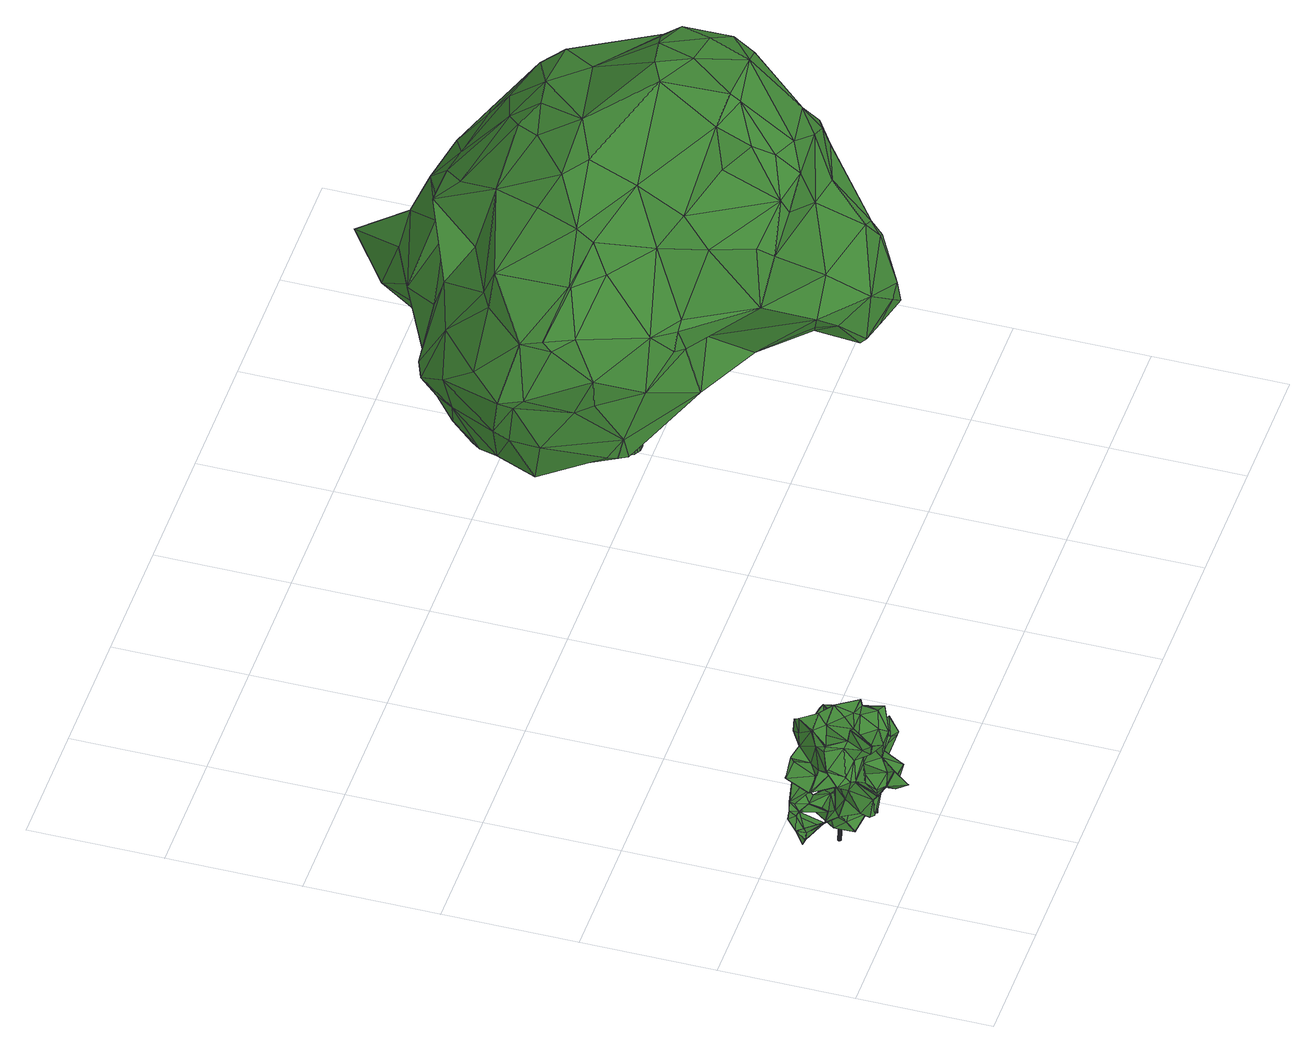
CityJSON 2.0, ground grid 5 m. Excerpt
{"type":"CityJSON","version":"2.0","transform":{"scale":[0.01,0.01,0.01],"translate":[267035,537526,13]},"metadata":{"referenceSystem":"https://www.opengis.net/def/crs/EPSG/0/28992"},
"CityObjects":{
"tree1":{"type":"SolitaryVegetationObject","attributes":{"gtid":530,"crown_width_m":4.25,"crown_median_z":16.87,"crown_r50_m":0.257,"crown_porosity":0.933,"trunk_H_m":3.42,"trunk_DBH_m":0.116,"trunk_radius_m":0.058,"trunk_base_height_m":13.45,"original_gtid":"532"},"geometry":[{"type":"Solid","lod":"3","boundaries":[[[[0,1,2]],[[3,4,5]],[[3,5,6]],[[7,8,9]],[[10,8,7]],[[11,12,13]],[[14,15,16]],[[17,18,19]],[[18,17,20]],[[21,22,23]],[[24,25,26]],[[27,28,29]],[[23,30,31]],[[32,33,34]],[[35,36,37]],[[38,39,35]],[[40,41,42]],[[43,44,7]],[[45,41,40]],[[46,47,48]],[[49,50,51]],[[52,21,23]],[[53,54,55]],[[56,57,58]],[[59,56,60]],[[61,62,63]],[[64,65,66]],[[67,68,69]],[[38,35,37]],[[70,71,72]],[[73,74,75]],[[76,77,78]],[[79,80,81]],[[82,13,12]],[[83,84,85]],[[86,7,87]],[[45,63,65]],[[66,37,64]],[[88,51,50]],[[89,79,81]],[[90,91,92]],[[93,33,94]],[[95,96,97]],[[98,99,90]],[[100,96,31]],[[101,102,103]],[[4,104,105]],[[106,107,108]],[[109,110,111]],[[112,113,114]],[[115,15,116]],[[116,81,80]],[[10,7,117]],[[118,119,120]],[[121,120,119]],[[117,29,10]],[[89,122,79]],[[123,122,89]],[[124,48,88]],[[16,15,115]],[[31,30,125]],[[126,127,128]],[[69,86,129]],[[130,110,131]],[[91,132,12]],[[132,108,12]],[[133,127,134]],[[126,134,127]],[[59,57,56]],[[135,136,137]],[[138,139,140]],[[8,141,142]],[[111,143,109]],[[144,131,110]],[[144,110,109]],[[89,116,15]],[[89,81,116]],[[85,84,145]],[[146,147,42]],[[148,35,149]],[[148,149,51]],[[150,151,152]],[[91,153,123]],[[154,123,153]],[[155,51,88]],[[11,156,91]],[[157,156,11]],[[158,151,133]],[[159,111,130]],[[130,160,159]],[[40,93,27]],[[89,15,14]],[[20,161,162]],[[163,162,161]],[[161,17,19]],[[35,164,149]],[[165,37,66]],[[165,66,166]],[[146,167,147]],[[168,63,62]],[[20,17,161]],[[161,19,163]],[[169,6,170]],[[171,168,172]],[[173,174,175]],[[176,162,163]],[[176,177,162]],[[178,179,126]],[[41,106,180]],[[42,180,106]],[[35,148,36]],[[181,182,63]],[[183,145,184]],[[185,186,187]],[[19,18,69]],[[6,188,3]],[[6,169,188]],[[77,189,16]],[[190,64,37]],[[191,150,105]],[[192,127,193]],[[128,127,192]],[[194,31,96]],[[195,196,197]],[[158,26,25]],[[182,198,61]],[[29,181,63]],[[199,147,200]],[[201,101,202]],[[101,203,202]],[[54,53,58]],[[94,204,205]],[[186,153,206]],[[67,207,208]],[[163,208,207]],[[193,127,133]],[[38,165,98]],[[52,209,58]],[[173,175,115]],[[79,122,210]],[[211,59,129]],[[52,212,209]],[[174,157,11]],[[97,125,139]],[[213,26,154]],[[181,117,182]],[[190,214,64]],[[181,29,117]],[[177,215,162]],[[158,134,216]],[[217,218,32]],[[211,219,57]],[[41,220,42]],[[162,215,5]],[[115,175,16]],[[105,5,4]],[[77,76,48]],[[176,74,170]],[[176,170,6]],[[218,33,32]],[[221,75,74]],[[221,163,75]],[[141,121,119]],[[141,119,118]],[[219,211,222]],[[79,210,80]],[[129,222,211]],[[170,74,194]],[[223,126,179]],[[90,92,224]],[[94,33,218]],[[213,225,24]],[[226,95,97]],[[86,87,9]],[[227,223,47]],[[219,86,9]],[[222,86,219]],[[193,4,3]],[[40,27,29]],[[228,217,229]],[[224,164,39]],[[193,3,192]],[[14,16,189]],[[105,152,20]],[[230,231,198]],[[231,232,198]],[[5,105,162]],[[42,220,146]],[[207,75,163]],[[82,11,13]],[[164,51,149]],[[54,103,111]],[[102,111,103]],[[209,212,58]],[[212,56,58]],[[184,233,44]],[[163,68,208]],[[67,208,68]],[[29,45,40]],[[16,78,77]],[[45,190,36]],[[76,1,234]],[[206,235,236]],[[133,134,158]],[[148,41,36]],[[49,237,50]],[[95,226,169]],[[35,39,164]],[[27,238,28]],[[111,239,143]],[[240,239,111]],[[51,155,148]],[[217,138,229]],[[90,206,91]],[[131,125,55]],[[140,125,131]],[[116,173,115]],[[203,101,103]],[[54,159,55]],[[241,172,187]],[[108,132,242]],[[129,59,67]],[[129,67,69]],[[97,96,100]],[[11,82,88]],[[169,96,95]],[[112,139,138]],[[148,155,82]],[[41,148,82]],[[197,196,243]],[[206,241,186]],[[169,226,188]],[[166,63,168]],[[166,168,171]],[[61,244,185]],[[205,93,94]],[[27,93,205]],[[93,34,33]],[[216,108,242]],[[245,121,246]],[[8,142,219]],[[141,118,142]],[[155,88,82]],[[86,247,7]],[[24,225,248]],[[249,248,225]],[[147,180,42]],[[139,112,97]],[[238,27,250]],[[190,45,251]],[[176,215,177]],[[168,62,172]],[[117,44,252]],[[123,154,242]],[[123,242,253]],[[182,117,252]],[[191,105,104]],[[191,104,150]],[[76,178,1]],[[48,76,197]],[[48,197,243]],[[231,254,244]],[[41,255,220]],[[180,255,41]],[[12,11,91]],[[245,28,238]],[[29,28,245]],[[66,65,166]],[[159,131,55]],[[159,160,131]],[[10,246,8]],[[166,65,63]],[[139,125,140]],[[150,104,133]],[[202,57,219]],[[42,93,40]],[[69,68,19]],[[241,187,186]],[[25,256,257]],[[248,25,24]],[[32,34,42]],[[216,26,158]],[[253,242,258]],[[80,259,116]],[[249,225,213]],[[24,26,213]],[[158,257,151]],[[25,257,158]],[[45,260,41]],[[261,262,263]],[[264,262,261]],[[141,246,121]],[[97,100,125]],[[265,195,76]],[[178,126,128]],[[219,9,8]],[[235,206,90]],[[244,249,185]],[[202,219,142]],[[231,145,266]],[[184,145,231]],[[117,7,44]],[[216,154,26]],[[242,154,216]],[[154,185,213]],[[23,22,30]],[[243,267,48]],[[268,267,243]],[[268,243,32]],[[259,269,116]],[[47,270,48]],[[11,48,270]],[[61,232,271]],[[73,75,272]],[[72,18,152]],[[72,152,70]],[[163,19,68]],[[45,29,63]],[[85,145,183]],[[170,194,169]],[[169,194,96]],[[6,215,176]],[[238,120,245]],[[121,245,120]],[[241,236,165]],[[166,171,165]],[[201,142,120]],[[150,152,105]],[[133,151,150]],[[157,91,156]],[[98,90,224]],[[37,36,190]],[[248,273,25]],[[256,25,273]],[[165,99,98]],[[37,165,38]],[[163,221,176]],[[188,226,135]],[[59,211,57]],[[242,132,258]],[[59,207,67]],[[266,145,274]],[[53,22,21]],[[20,162,105]],[[71,70,275]],[[274,275,70]],[[185,187,61]],[[257,256,266]],[[70,257,266]],[[70,151,257]],[[274,70,266]],[[120,142,118]],[[272,60,56]],[[143,239,218]],[[240,218,239]],[[16,175,78]],[[59,60,207]],[[188,135,3]],[[91,123,132]],[[276,128,192]],[[60,272,75]],[[178,128,276]],[[178,276,1]],[[54,58,203]],[[57,203,58]],[[64,45,65]],[[268,277,267]],[[106,267,277]],[[200,278,264]],[[200,263,278]],[[151,70,152]],[[244,271,232]],[[244,61,271]],[[108,107,82]],[[279,265,136]],[[47,46,227]],[[164,224,92]],[[57,202,203]],[[124,50,237]],[[124,88,50]],[[21,52,58]],[[21,58,53]],[[84,275,274]],[[206,153,91]],[[243,217,32]],[[267,46,48]],[[48,11,88]],[[14,92,157]],[[14,157,89]],[[92,91,157]],[[143,144,109]],[[9,87,7]],[[141,8,246]],[[229,140,131]],[[229,138,140]],[[111,110,130]],[[42,268,32]],[[134,227,216]],[[42,277,268]],[[106,277,42]],[[274,145,84]],[[29,245,246]],[[29,246,10]],[[194,74,52]],[[184,231,230]],[[232,61,198]],[[227,46,106]],[[217,228,218]],[[178,47,179]],[[18,280,69]],[[72,280,18]],[[71,280,72]],[[69,280,86]],[[71,86,280]],[[122,123,253]],[[98,224,39]],[[60,75,207]],[[112,196,281]],[[281,196,195]],[[231,244,232]],[[263,282,283]],[[86,85,183]],[[178,284,47]],[[78,47,284]],[[83,85,71]],[[86,71,85]],[[223,179,47]],[[90,99,235]],[[74,176,221]],[[56,73,272]],[[108,82,12]],[[216,227,106]],[[216,106,108]],[[267,106,46]],[[285,283,147]],[[135,286,3]],[[135,0,286]],[[3,286,192]],[[226,136,135]],[[2,286,0]],[[276,192,286]],[[2,276,286]],[[2,1,276]],[[265,281,195]],[[82,107,41]],[[106,41,107]],[[265,279,281]],[[281,279,287]],[[98,39,38]],[[238,250,120]],[[288,120,250]],[[111,159,54]],[[222,129,86]],[[190,251,214]],[[147,263,200]],[[71,275,83]],[[172,289,171]],[[172,241,289]],[[103,54,203]],[[165,171,289]],[[241,165,289]],[[212,73,56]],[[147,199,180]],[[261,180,199]],[[174,11,270]],[[174,270,78]],[[47,78,270]],[[175,174,78]],[[64,251,45]],[[259,258,269]],[[76,284,178]],[[78,284,76]],[[266,254,231]],[[266,256,254]],[[147,283,282]],[[31,125,100]],[[173,157,174]],[[89,157,132]],[[123,89,132]],[[111,102,240]],[[204,240,102]],[[122,253,210]],[[258,210,253]],[[92,237,49]],[[120,288,204]],[[256,273,254]],[[248,254,273]],[[288,27,205]],[[112,281,113]],[[42,34,93]],[[52,73,212]],[[52,74,73]],[[185,153,186]],[[154,153,185]],[[201,102,101]],[[201,204,102]],[[201,120,204]],[[204,288,205]],[[160,130,131]],[[64,214,251]],[[288,250,27]],[[264,278,262]],[[263,262,278]],[[18,20,152]],[[290,146,263]],[[290,263,285]],[[290,285,146]],[[199,264,261]],[[200,264,199]],[[23,194,52]],[[23,31,194]],[[133,104,193]],[[4,193,104]],[[30,22,125]],[[263,283,285]],[[83,275,84]],[[261,263,146]],[[285,167,146]],[[285,147,167]],[[97,114,279]],[[112,114,97]],[[287,114,113]],[[281,287,113]],[[279,114,287]],[[210,259,80]],[[223,134,126]],[[134,223,227]],[[195,197,76]],[[210,258,259]],[[51,164,49]],[[218,240,94]],[[94,240,204]],[[146,255,261]],[[180,261,255]],[[220,255,146]],[[147,282,263]],[[248,249,254]],[[244,254,249]],[[249,213,185]],[[61,63,182]],[[230,198,182]],[[218,228,143]],[[228,229,144]],[[187,172,62]],[[187,62,61]],[[229,131,144]],[[228,144,143]],[[201,202,142]],[[260,36,41]],[[45,36,260]],[[5,215,6]],[[43,7,247]],[[86,183,247]],[[184,247,183]],[[43,247,184]],[[43,184,44]],[[132,269,258]],[[157,173,269]],[[157,269,132]],[[55,125,22]],[[55,22,53]],[[116,269,173]],[[137,136,291]],[[97,136,226]],[[279,136,97]],[[76,234,291]],[[206,236,241]],[[48,124,189]],[[48,189,77]],[[76,291,265]],[[291,234,1]],[[124,237,189]],[[92,14,189]],[[92,189,237]],[[291,136,265]],[[138,196,112]],[[243,196,217]],[[138,217,196]],[[236,235,99]],[[236,99,165]],[[164,92,49]],[[135,137,0]],[[182,252,292]],[[291,1,137]],[[0,137,1]],[[182,292,230]],[[293,230,292]],[[44,233,252]],[[292,252,233]],[[230,233,184]],[[293,292,233]],[[230,293,233]],[[294,295,296]],[[294,296,297]],[[297,296,298]],[[297,298,299]],[[296,295,300]],[[296,300,298]],[[298,300,301]],[[298,301,299]],[[300,295,302]],[[300,302,301]],[[301,302,303]],[[301,303,299]],[[302,295,304]],[[302,304,303]],[[303,304,305]],[[303,305,299]],[[304,295,306]],[[304,306,305]],[[305,306,307]],[[305,307,299]],[[306,295,308]],[[306,308,307]],[[307,308,309]],[[307,309,299]],[[308,295,310]],[[308,310,309]],[[309,310,311]],[[309,311,299]],[[310,295,312]],[[310,312,311]],[[311,312,313]],[[311,313,299]],[[312,295,314]],[[312,314,313]],[[313,314,315]],[[313,315,299]],[[314,295,316]],[[314,316,315]],[[315,316,317]],[[315,317,299]],[[316,295,318]],[[316,318,317]],[[317,318,319]],[[317,319,299]],[[318,295,320]],[[318,320,319]],[[319,320,321]],[[319,321,299]],[[320,295,322]],[[320,322,321]],[[321,322,323]],[[321,323,299]],[[322,295,324]],[[322,324,323]],[[323,324,325]],[[323,325,299]],[[324,295,326]],[[324,326,325]],[[325,326,327]],[[325,327,299]],[[326,295,328]],[[326,328,327]],[[327,328,329]],[[327,329,299]],[[328,295,330]],[[328,330,329]],[[329,330,331]],[[329,331,299]],[[330,295,332]],[[330,332,331]],[[331,332,333]],[[331,333,299]],[[332,295,334]],[[332,334,333]],[[333,334,335]],[[333,335,299]],[[334,295,336]],[[334,336,335]],[[335,336,337]],[[335,337,299]],[[336,295,338]],[[336,338,337]],[[337,338,339]],[[337,339,299]],[[338,295,340]],[[338,340,339]],[[339,340,341]],[[339,341,299]],[[340,295,342]],[[340,342,341]],[[341,342,343]],[[341,343,299]],[[342,295,294]],[[342,294,343]],[[343,294,297]],[[343,297,299]]]]}]},
"tree2":{"type":"SolitaryVegetationObject","attributes":{"gtid":187,"crown_width_m":16.47,"crown_median_z":22.1,"crown_r50_m":0.418,"crown_porosity":0.874,"trunk_H_m":8.66,"trunk_DBH_m":0.987,"trunk_radius_m":0.494,"trunk_base_height_m":13.44,"original_gtid":"187"},"geometry":[{"type":"Solid","lod":"3","boundaries":[[[[344,345,346]],[[347,348,349]],[[350,351,352]],[[353,352,351]],[[354,355,356]],[[357,358,359]],[[360,361,362]],[[354,363,355]],[[364,365,366]],[[367,368,369]],[[370,371,361]],[[362,361,371]],[[372,373,374]],[[375,376,377]],[[378,379,380]],[[364,381,382]],[[383,384,385]],[[386,387,388]],[[389,390,391]],[[392,393,394]],[[388,363,386]],[[395,396,397]],[[398,399,400]],[[401,402,403]],[[391,390,404]],[[401,405,406]],[[402,401,360]],[[402,360,362]],[[407,403,408]],[[361,409,370]],[[350,410,351]],[[411,412,413]],[[414,415,416]],[[417,418,419]],[[399,398,420]],[[421,422,423]],[[421,423,424]],[[425,410,426]],[[399,427,428]],[[429,430,431]],[[429,431,432]],[[433,382,434]],[[435,436,437]],[[393,437,436]],[[401,406,438]],[[439,440,441]],[[365,442,443]],[[438,444,360]],[[438,360,401]],[[445,381,446]],[[407,401,403]],[[447,448,403]],[[449,450,439]],[[439,451,430]],[[439,430,449]],[[387,452,453]],[[352,385,350]],[[412,420,413]],[[454,388,434]],[[387,455,452]],[[386,455,387]],[[456,457,458]],[[369,459,367]],[[460,448,447]],[[461,462,463]],[[411,461,463]],[[464,359,465]],[[466,465,359]],[[467,468,469]],[[470,449,471]],[[470,471,472]],[[461,473,462]],[[354,462,473]],[[466,359,358]],[[349,428,347]],[[435,474,475]],[[476,379,378]],[[454,434,381]],[[477,478,479]],[[480,481,352]],[[482,483,484]],[[485,375,469]],[[486,393,487]],[[483,488,489]],[[419,490,417]],[[380,491,347]],[[372,370,409]],[[463,412,411]],[[492,493,389]],[[494,495,496]],[[346,496,495]],[[497,498,499]],[[497,499,421]],[[484,480,500]],[[501,484,500]],[[501,500,418]],[[499,352,481]],[[361,444,485]],[[432,502,486]],[[399,414,427]],[[458,482,456]],[[380,503,390]],[[504,417,505]],[[504,418,417]],[[489,488,422]],[[367,459,506]],[[389,507,508]],[[424,509,421]],[[510,511,512]],[[367,513,514]],[[505,515,516]],[[517,511,510]],[[480,352,353]],[[351,410,518]],[[351,518,353]],[[486,437,393]],[[519,520,474]],[[521,372,374]],[[465,374,373]],[[522,520,395]],[[520,396,395]],[[466,523,524]],[[525,346,526]],[[445,527,528]],[[529,530,431]],[[529,431,451]],[[455,386,531]],[[512,400,349]],[[512,398,400]],[[461,411,413]],[[434,382,381]],[[419,518,490]],[[419,353,518]],[[375,444,376]],[[379,513,367]],[[405,391,404]],[[406,405,404]],[[412,532,420]],[[407,405,401]],[[533,530,529]],[[381,445,454]],[[534,471,449]],[[535,471,534]],[[499,498,385]],[[443,472,366]],[[430,527,449]],[[368,536,537]],[[389,391,538]],[[492,389,538]],[[539,515,505]],[[429,432,487]],[[487,432,486]],[[540,462,354]],[[390,541,404]],[[528,392,356]],[[487,393,392]],[[429,487,392]],[[420,542,413]],[[356,392,394]],[[461,413,543]],[[377,438,369]],[[388,355,363]],[[543,531,461]],[[516,544,504]],[[545,474,520]],[[534,446,381]],[[427,476,378]],[[538,408,546]],[[385,547,383]],[[412,383,547]],[[378,428,427]],[[387,548,388]],[[434,388,548]],[[433,434,548]],[[400,399,428]],[[400,428,349]],[[549,482,458]],[[550,551,552]],[[550,362,371]],[[489,480,484]],[[392,430,429]],[[346,553,496]],[[494,496,553]],[[542,398,554]],[[538,546,492]],[[555,544,556]],[[456,504,457]],[[544,555,457]],[[544,457,504]],[[555,458,457]],[[524,465,466]],[[493,492,557]],[[464,357,359]],[[464,465,372]],[[479,521,374]],[[466,358,523]],[[504,505,516]],[[456,482,501]],[[484,501,482]],[[485,409,361]],[[558,409,485]],[[352,499,385]],[[430,451,431]],[[559,423,422]],[[418,504,456]],[[427,414,476]],[[476,414,416]],[[394,540,356]],[[422,488,483]],[[549,422,483]],[[515,560,556]],[[561,492,442]],[[364,534,381]],[[562,563,555]],[[458,526,549]],[[564,526,458]],[[556,544,515]],[[516,515,544]],[[456,501,418]],[[383,463,384]],[[385,565,350]],[[450,566,439]],[[364,382,365]],[[549,483,482]],[[452,455,554]],[[367,506,379]],[[365,567,453]],[[568,451,439]],[[556,560,562]],[[555,556,562]],[[569,570,560]],[[523,570,569]],[[515,571,560]],[[348,491,508]],[[444,438,376]],[[479,478,572]],[[540,394,436]],[[394,393,436]],[[382,433,365]],[[573,565,384]],[[362,550,402]],[[403,402,550]],[[518,435,475]],[[518,475,490]],[[467,357,468]],[[349,348,510]],[[489,421,499]],[[422,421,489]],[[390,491,380]],[[564,525,526]],[[375,485,444]],[[438,459,369]],[[385,384,565]],[[462,384,463]],[[486,502,396]],[[519,474,486]],[[391,405,408]],[[403,550,447]],[[399,420,532]],[[416,574,514]],[[357,467,358]],[[358,467,523]],[[542,554,455]],[[378,347,428]],[[443,366,365]],[[490,475,545]],[[366,535,364]],[[420,398,542]],[[448,546,403]],[[575,536,368]],[[514,513,416]],[[564,563,525]],[[563,564,555]],[[555,564,458]],[[512,554,398]],[[571,576,522]],[[347,491,348]],[[551,372,521]],[[448,443,546]],[[365,561,442]],[[546,443,442]],[[472,448,460]],[[448,472,443]],[[558,372,409]],[[530,396,502]],[[530,502,431]],[[361,360,444]],[[414,399,415]],[[356,540,354]],[[375,577,469]],[[494,553,577]],[[494,577,375]],[[494,375,578]],[[490,545,417]],[[533,478,477]],[[467,570,523]],[[560,570,562]],[[522,576,520]],[[378,380,347]],[[436,435,425]],[[533,529,478]],[[539,545,520]],[[505,545,539]],[[505,417,545]],[[573,384,540]],[[561,517,557]],[[561,453,517]],[[492,561,557]],[[412,579,532]],[[509,532,579]],[[377,369,578]],[[468,558,469]],[[485,469,558]],[[468,357,558]],[[464,372,558]],[[464,558,357]],[[524,374,465]],[[348,508,510]],[[559,422,549]],[[453,511,517]],[[344,580,578]],[[460,581,472]],[[512,511,554]],[[452,554,511]],[[510,512,349]],[[406,459,438]],[[523,582,583]],[[524,523,583]],[[542,455,531]],[[365,453,561]],[[486,435,437]],[[413,542,543]],[[369,584,578]],[[585,578,584]],[[391,408,538]],[[540,436,573]],[[445,446,527]],[[539,520,576]],[[372,551,371]],[[551,550,371]],[[460,447,552]],[[447,550,552]],[[370,372,371]],[[533,395,397]],[[583,582,571]],[[477,524,583]],[[477,583,571]],[[571,395,477]],[[571,522,395]],[[477,395,533]],[[578,375,377]],[[514,574,575]],[[536,575,574]],[[585,584,536]],[[536,584,537]],[[549,526,559]],[[389,508,390]],[[491,390,508]],[[377,376,438]],[[495,344,346]],[[531,543,542]],[[586,541,459]],[[586,459,406]],[[449,470,450]],[[541,506,459]],[[507,493,510]],[[530,533,397]],[[530,397,396]],[[574,415,587]],[[416,415,574]],[[470,472,581]],[[573,436,425]],[[365,433,567]],[[435,486,474]],[[514,368,367]],[[565,573,426]],[[573,425,426]],[[514,575,368]],[[387,567,548]],[[407,408,405]],[[403,546,408]],[[477,374,524]],[[479,374,477]],[[569,582,523]],[[569,571,582]],[[569,560,571]],[[528,527,392]],[[449,527,534]],[[534,527,446]],[[452,511,453]],[[510,557,517]],[[493,557,510]],[[552,581,460]],[[495,580,344]],[[392,527,430]],[[506,503,379]],[[494,578,580]],[[431,502,432]],[[385,498,547]],[[479,572,521]],[[541,586,404]],[[406,404,586]],[[552,572,440]],[[551,572,552]],[[568,441,478]],[[372,465,373]],[[419,500,353]],[[355,588,356]],[[350,426,410]],[[495,494,580]],[[529,451,568]],[[424,585,509]],[[418,500,419]],[[353,500,480]],[[559,345,423]],[[577,553,563]],[[553,525,563]],[[553,346,525]],[[532,415,399]],[[416,513,476]],[[519,396,520]],[[345,585,424]],[[344,585,345]],[[578,585,344]],[[519,486,396]],[[441,572,478]],[[587,415,532]],[[441,440,572]],[[497,579,412]],[[421,579,497]],[[568,439,441]],[[529,568,478]],[[551,521,572]],[[470,581,450]],[[480,489,481]],[[531,589,461]],[[355,388,588]],[[454,588,388]],[[499,481,489]],[[509,579,421]],[[483,489,484]],[[539,576,515]],[[515,576,571]],[[345,559,346]],[[526,346,559]],[[507,510,508]],[[585,536,509]],[[535,472,471]],[[540,384,462]],[[497,547,498]],[[412,547,497]],[[506,541,503]],[[390,503,541]],[[380,379,503]],[[565,426,350]],[[536,574,509]],[[574,587,509]],[[379,476,513]],[[518,410,425]],[[518,425,435]],[[463,383,412]],[[545,475,474]],[[366,472,535]],[[535,534,364]],[[546,442,492]],[[548,567,433]],[[368,584,369]],[[368,537,584]],[[453,567,387]],[[389,493,507]],[[590,461,589]],[[531,386,589]],[[363,589,386]],[[590,589,363]],[[469,577,591]],[[467,591,570]],[[562,570,591]],[[469,591,467]],[[562,591,563]],[[563,591,577]],[[532,509,587]],[[552,566,581]],[[440,566,552]],[[581,566,450]],[[440,439,566]],[[424,423,345]],[[473,590,354]],[[590,363,354]],[[473,461,590]],[[356,588,528]],[[445,528,588]],[[445,588,454]],[[592,593,594]],[[592,594,595]],[[595,594,596]],[[595,596,597]],[[594,593,598]],[[594,598,596]],[[596,598,599]],[[596,599,597]],[[598,593,600]],[[598,600,599]],[[599,600,601]],[[599,601,597]],[[600,593,602]],[[600,602,601]],[[601,602,603]],[[601,603,597]],[[602,593,604]],[[602,604,603]],[[603,604,605]],[[603,605,597]],[[604,593,606]],[[604,606,605]],[[605,606,607]],[[605,607,597]],[[606,593,608]],[[606,608,607]],[[607,608,609]],[[607,609,597]],[[608,593,610]],[[608,610,609]],[[609,610,611]],[[609,611,597]],[[610,593,612]],[[610,612,611]],[[611,612,613]],[[611,613,597]],[[612,593,614]],[[612,614,613]],[[613,614,615]],[[613,615,597]],[[614,593,616]],[[614,616,615]],[[615,616,617]],[[615,617,597]],[[616,593,618]],[[616,618,617]],[[617,618,619]],[[617,619,597]],[[618,593,620]],[[618,620,619]],[[619,620,621]],[[619,621,597]],[[620,593,622]],[[620,622,621]],[[621,622,623]],[[621,623,597]],[[622,593,624]],[[622,624,623]],[[623,624,625]],[[623,625,597]],[[624,593,626]],[[624,626,625]],[[625,626,627]],[[625,627,597]],[[626,593,628]],[[626,628,627]],[[627,628,629]],[[627,629,597]],[[628,593,630]],[[628,630,629]],[[629,630,631]],[[629,631,597]],[[630,593,632]],[[630,632,631]],[[631,632,633]],[[631,633,597]],[[632,593,634]],[[632,634,633]],[[633,634,635]],[[633,635,597]],[[634,593,636]],[[634,636,635]],[[635,636,637]],[[635,637,597]],[[636,593,638]],[[636,638,637]],[[637,638,639]],[[637,639,597]],[[638,593,640]],[[638,640,639]],[[639,640,641]],[[639,641,597]],[[640,593,592]],[[640,592,641]],[[641,592,595]],[[641,595,597]]]]}]}
},
"vertices":[
[166,438,480],[154,453,391],[189,435,445],[180,353,542],[144,311,559],[174,318,553],[214,376,581],[352,167,396],[431,158,425],[390,220,449],[408,183,381],[201,383,253],[190,310,244],[208,338,239],[136,399,264],[85,423,268],[120,430,275],[216,160,560],[221,165,519],[217,159,561],[214,195,536],[342,347,569],[382,387,554],[342,349,568],[144,146,299],[164,139,365],[151,180,302],[385,210,368],[452,190,340],[431,171,326],[361,377,505],[289,375,571],[343,370,375],[400,328,356],[367,334,440],[334,290,197],[345,287,238],[350,250,190],[303,251,164],[284,280,163],[357,230,336],[279,264,291],[296,316,411],[282,121,397],[324,103,349],[374,217,272],[203,359,352],[175,359,350],[222,424,329],[248,396,234],[249,397,236],[287,373,239],[335,333,588],[384,387,554],[455,353,494],[393,403,526],[361,240,610],[435,241,544],[404,301,554],[384,188,578],[359,239,610],[301,198,302],[302,196,241],[351,160,288],[425,220,243],[373,216,270],[342,236,231],[337,172,538],[262,176,522],[269,136,530],[165,202,432],[235,198,458],[231,195,491],[363,248,631],[309,326,631],[335,262,589],[184,439,372],[155,440,284],[155,438,285],[24,352,222],[22,341,248],[23,352,223],[256,322,269],[255,196,391],[213,141,367],[276,122,400],[306,151,436],[307,203,429],[250,383,251],[78,364,246],[201,293,163],[189,310,242],[208,375,226],[376,267,390],[425,302,365],[267,457,568],[281,448,554],[273,462,509],[211,237,179],[194,214,172],[295,433,511],[448,279,463],[509,280,428],[471,300,463],[125,295,487],[206,259,536],[240,301,346],[255,289,281],[180,281,265],[435,416,392],[434,414,393],[481,343,412],[324,439,431],[332,397,460],[294,433,509],[84,424,269],[38,381,264],[395,100,342],[504,185,452],[490,183,407],[489,185,407],[494,162,366],[54,347,248],[111,299,258],[230,412,243],[328,424,495],[115,347,386],[163,296,442],[114,348,388],[351,140,521],[434,356,390],[375,391,469],[112,299,260],[102,251,444],[158,261,402],[227,425,485],[228,426,484],[168,439,479],[325,439,430],[352,462,448],[353,461,448],[461,137,428],[502,186,451],[430,391,371],[433,415,391],[235,114,374],[269,222,411],[289,318,423],[326,315,240],[307,321,222],[151,234,454],[145,214,441],[209,221,486],[181,279,264],[145,257,270],[279,350,258],[200,384,251],[136,398,265],[160,229,387],[454,354,492],[418,339,484],[219,240,615],[224,250,557],[270,243,576],[277,317,208],[276,197,192],[304,196,240],[330,266,414],[278,158,218],[253,436,589],[284,374,601],[277,157,204],[277,158,219],[101,399,276],[136,399,266],[120,429,276],[270,341,568],[255,340,536],[132,362,366],[132,360,367],[240,299,348],[380,128,308],[310,102,300],[268,96,419],[268,94,419],[206,205,291],[237,240,266],[258,227,276],[214,378,579],[161,424,273],[409,251,247],[151,301,475],[154,334,459],[123,296,487],[286,375,600],[208,417,370],[279,435,380],[209,421,362],[309,103,302],[211,300,365],[226,329,427],[430,254,457],[428,246,481],[441,281,502],[459,284,419],[412,292,398],[204,249,199],[353,244,570],[298,233,523],[374,288,546],[23,340,247],[408,173,583],[336,264,589],[152,180,300],[427,221,243],[199,322,538],[180,246,328],[345,371,376],[406,349,359],[382,192,509],[306,221,371],[314,288,582],[372,164,516],[193,330,376],[227,305,157],[146,146,299],[249,435,525],[209,300,364],[409,375,375],[355,371,431],[297,54,342],[235,112,372],[314,125,327],[298,53,343],[155,454,391],[192,213,173],[193,214,174],[226,412,232],[454,202,353],[435,356,388],[455,321,391],[275,198,193],[145,259,271],[279,436,378],[219,153,346],[473,174,351],[458,142,415],[307,150,435],[151,130,305],[179,159,317],[408,185,381],[426,221,245],[324,101,347],[99,295,272],[194,126,362],[239,237,330],[164,124,384],[163,202,430],[99,296,274],[54,348,250],[342,238,233],[239,226,406],[210,223,486],[246,276,494],[178,266,402],[191,436,444],[166,124,385],[226,387,361],[281,383,401],[77,364,248],[161,423,275],[287,165,364],[363,246,632],[165,137,364],[187,134,376],[230,189,374],[180,352,405],[237,339,397],[165,297,443],[229,425,483],[262,174,520],[262,374,426],[294,328,510],[327,276,510],[187,392,369],[335,239,470],[195,374,447],[245,390,500],[411,226,451],[275,158,205],[295,195,476],[190,437,445],[299,53,341],[298,52,342],[281,295,45],[275,295,45],[281,296,45],[287,279,387],[287,281,387],[281,280,387],[280,298,45],[286,282,387],[279,299,45],[285,284,387],[278,300,45],[284,285,387],[277,301,45],[283,285,387],[275,301,45],[281,285,387],[274,301,45],[280,285,387],[272,300,45],[278,285,387],[271,299,45],[277,284,387],[270,298,45],[276,283,387],[269,297,45],[276,281,387],[269,295,45],[275,280,387],[269,294,45],[275,278,387],[270,292,45],[276,277,387],[271,291,45],[277,276,387],[272,290,45],[278,275,387],[273,289,45],[279,274,387],[275,289,45],[281,274,387],[276,289,45],[282,274,386],[278,290,45],[284,275,386],[279,291,45],[285,276,386],[280,292,45],[286,277,387],[280,293,45],[287,278,387],
[1806,1417,815],[1731,1395,687],[1676,1684,678],[2367,760,772],[2414,895,857],[2322,766,985],[1215,1539,1237],[1174,1612,1196],[1216,1473,1056],[1122,1697,989],[1899,1238,1719],[2009,1221,1782],[1974,1465,1806],[2283,2464,407],[2267,2496,414],[2305,2587,478],[2644,1655,496],[2564,1888,560],[2690,1807,547],[2018,1185,1750],[2405,1427,1661],[2519,1292,1371],[2606,1477,1364],[2390,1088,534],[2257,1248,712],[2369,1353,474],[2512,1964,630],[2506,1956,778],[2354,2225,697],[2078,2362,698],[2132,2336,871],[2248,1811,541],[2376,1712,564],[2368,1663,601],[2353,709,668],[2430,828,544],[2478,827,571],[2282,1478,1797],[2401,1374,1671],[1556,1260,1112],[1609,1364,1370],[1417,1330,1129],[2086,1012,1555],[2266,1038,1550],[2178,1202,1801],[2739,1099,876],[2700,1021,581],[2807,1293,773],[1819,1698,1705],[1621,1712,1613],[1679,1629,1654],[1780,2216,1134],[1683,2197,1321],[1822,2229,1217],[2232,798,1097],[2094,737,900],[2307,769,992],[2743,1555,493],[2719,1755,565],[2815,1679,846],[2743,1211,504],[2772,1313,544],[2720,1319,434],[2719,1471,743],[2788,1393,789],[2451,1967,579],[1181,1645,1226],[1754,1046,1329],[1718,1022,1092],[1787,992,1279],[2106,757,689],[1992,824,827],[2099,778,670],[1240,2026,905],[1184,1826,765],[1113,1789,963],[2004,873,1041],[1591,1199,762],[1382,1397,591],[1661,1331,659],[1745,1276,672],[1342,1601,1356],[1340,1594,1357],[2251,706,762],[2310,708,786],[1927,1882,1640],[2037,1896,1643],[1931,1994,1548],[1856,1941,1586],[2388,1339,1653],[2305,1298,1778],[1365,1875,1329],[1491,1618,1495],[1552,1777,1499],[2590,1612,482],[2205,1968,1568],[2386,2101,1288],[2222,2153,1294],[2630,1272,1046],[2650,1473,1142],[2414,1758,543],[2174,1530,1798],[2232,1538,1777],[2683,1765,1002],[2674,1693,1059],[2257,1889,1607],[2316,1785,1381],[2063,2034,1518],[2355,991,1392],[2420,1022,1364],[2233,1362,1815],[2235,984,1465],[1342,1859,510],[1405,1942,467],[1400,1854,451],[2509,1276,447],[2620,1758,1127],[1877,998,1458],[1682,1287,1479],[1670,1194,1356],[2281,2463,516],[2284,2540,608],[2300,2591,475],[2016,2267,509],[2128,2155,467],[2070,2011,499],[2412,1693,1383],[2442,1596,1486],[2628,1564,1394],[1887,1213,1538],[1395,1924,1204],[1330,1887,1198],[2197,735,686],[2035,2387,921],[2127,2246,1203],[2216,2273,989],[1246,1552,869],[1258,1483,909],[1306,1711,481],[1345,1462,600],[1236,1672,685],[2386,1929,542],[1630,1951,1476],[1796,1854,1607],[1355,1428,599],[1350,1404,694],[1184,1897,1022],[2512,935,663],[2745,1182,1013],[2679,1107,961],[2042,1740,691],[1761,1778,899],[1811,1870,688],[1560,1244,978],[1504,1268,1006],[1374,1333,910],[1127,1736,944],[1212,1777,713],[1751,2117,1364],[2501,914,514],[1367,2032,669],[1341,2136,802],[2486,1003,386],[2477,1006,763],[2487,969,737],[1879,1091,732],[2501,1025,1010],[2383,974,1298],[2286,795,1072],[2336,897,660],[2197,1002,773],[1451,2132,670],[1409,2099,669],[2443,1020,1280],[1179,1728,1196],[1630,2028,1188],[1549,2115,1072],[2277,2227,958],[1751,2178,1094],[2043,2492,550],[2116,2613,706],[1593,1854,620],[1432,1715,454],[2153,1762,1645],[2067,1511,1807],[1958,2178,1310],[1855,2198,1306],[2011,966,1479],[1909,878,911],[1935,2283,1188],[2340,1561,1691],[2433,1580,1498],[1957,1126,756],[2140,1349,707],[2800,1287,836],[1398,2161,820],[1667,1452,1589],[2529,1021,349],[2115,945,1263],[1898,974,1394],[1431,2048,547],[1390,2060,1000],[2742,1456,974],[1529,1263,1079],[2265,1211,1761],[1406,1687,441],[2604,1838,879],[2462,1965,868],[2414,1928,1013],[1809,1884,631],[2235,920,1271],[1425,1974,468],[1464,2043,505],[2528,1110,1237],[2243,2183,483],[1436,1527,643],[1705,2189,552],[2538,1137,1257],[1695,2111,477],[1701,1979,547],[1433,1797,473],[1442,1494,1355],[2334,1948,1264],[2355,1176,1521],[2189,2149,1297],[1902,2313,609],[1884,2278,570],[1731,2305,844],[2321,2139,1043],[1460,1546,1478],[1992,911,784],[2019,1098,800],[1596,2166,914],[2064,1974,512],[2107,1465,631],[1720,1217,910],[2019,1625,873],[2518,1752,1204],[1912,2357,693],[1959,2405,810],[2119,1384,663],[1861,1302,697],[2571,1215,476],[1957,898,830],[2120,1387,1811],[1984,1048,1566],[1958,1127,1607],[1900,2126,593],[2074,1595,43],[2025,1595,44],[2073,1608,43],[2083,1604,909],[2081,1617,909],[2033,1604,910],[2068,1620,43],[2076,1629,909],[2060,1630,43],[2068,1639,909],[2049,1638,43],[2058,1647,909],[2037,1643,43],[2046,1652,909],[2024,1644,43],[2033,1653,909],[2012,1643,44],[2020,1651,909],[2000,1638,44],[2008,1646,909],[1990,1630,44],[1998,1638,910],[1982,1619,44],[1990,1628,910],[1977,1607,44],[1986,1616,910],[1976,1595,44],[1984,1603,910],[1977,1582,45],[1986,1590,910],[1983,1570,45],[1991,1579,910],[1990,1560,45],[1999,1568,910],[2001,1552,45],[2009,1561,910],[2013,1547,45],[2021,1556,910],[2026,1546,45],[2034,1554,910],[2038,1547,44],[2047,1556,910],[2050,1552,44],[2059,1561,910],[2060,1560,44],[2069,1569,910],[2068,1571,44],[2076,1579,909],[2073,1583,44],[2081,1591,909]
]}
